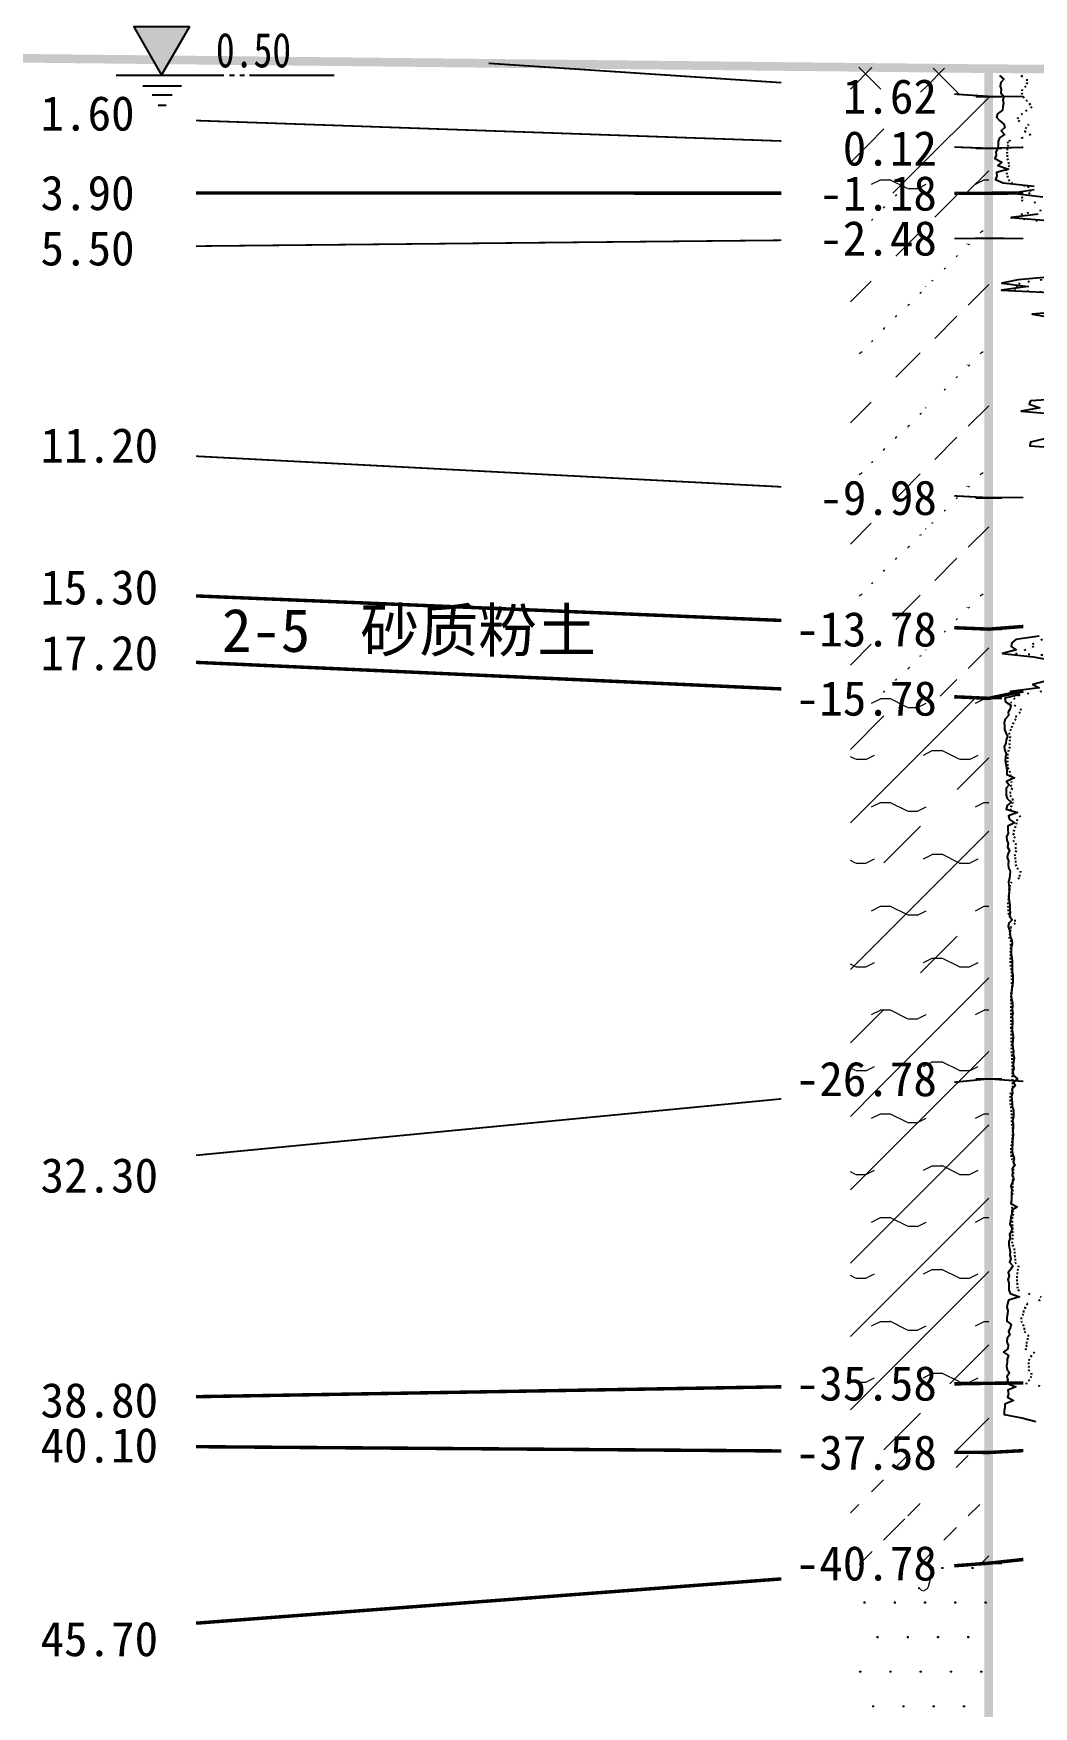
# Model space of a CAD drawing. Extents: x -37 to 3540, y -1485 to 297.
# Drawn here: x 2819.5 to 2877.3, y -769 to -672.3 of the extents above; entities that cross this region are included whole.
import ezdxf
from ezdxf.enums import TextEntityAlignment as Align

# ---------------------------------------------------------------- set-up
doc = ezdxf.new("R2010")
doc.units = 0
doc.linetypes.add('DOT', pattern=[6.35, 0, -6.35])
doc.layers.get('0').update_dxf_attribs({"linetype": 'CONTINUOUS'})
for name, color, linetype in [('CURVE', 200, 'CONTINUOUS'), ('HOLE', 41, 'CONTINUOUS'), ('STRATUM', 241, 'CONTINUOUS')]:
    doc.layers.add(name, color=color, linetype=linetype)
doc.layers.add('HATCH', color=7, linetype='CONTINUOUS', lineweight=13)
doc.styles.add('ST', font='')
doc.styles.get('ST').set_extended_font_data('SimSun')
pattern_1 = [(45, (2761.52, -891), (-4.24264, 4.24264), [10, 0]), (45, (2762.581, -894.182), (-2.12132, 6.36396), [3, -3])]
pattern_2 = [(45, (2761.52, -891), (-4.24264, 4.24264), [10, 0]), (45, (2762.581, -894.182), (-2.12132, 6.36396), [3, -3]), (26.565, (2762.5944, -891.2536), (5.999823, 5.999812), [0.567, -12.849]), (0, (2762.0274, -891.2536), (0, 6), [0.567, -5.433]), (26.565, (2759.939, -891), (5.999823, 5.999812), [0.567, -12.849]), (0, (2760.446, -890.7464), (0, 6), [0.567, -5.433]), (153.435, (2762.0274, -891.2536), (-5.999818, -5e-06), [1.134, -12.2826]), (26.565, (2765.5944, -888.2536), (5.999823, 5.999812), [0.567, -12.849]), (0, (2765.0274, -888.2536), (0, 6), [0.567, -5.433]), (26.565, (2762.939, -888), (5.999823, 5.999812), [0.567, -12.849]), (0, (2763.446, -887.7464), (0, 6), [0.567, -5.433]), (153.435, (2765.0274, -888.2536), (-5.999818, -5e-06), [1.134, -12.2826])]
pattern_3 = [(45, (2761.5203, -891), (-7e-07, 6.99998), [1.97196, -7.92754]), (45, (2764.333, -888.171), (-7e-07, 6.99998), [1.99367, -7.90583]), (45, (2766.5878, -885.918), (-7e-07, 6.99998), [1.8136, -8.08588]), (26.565, (2761.5203, -887.5), (7, 7), [0.0965, -15.55598]), (36.8699, (2762.2203, -886.8), (7, 7), [0.19775, -34.80225]), (315, (2765.0203, -884.024), (6.99998, 1e-06), [0.03305, -9.86644]), (26.565, (2765.0203, -891), (7, 7), [0.14475, -15.50773]), (26.565, (2765.7203, -890.3), (7, 7), [0.10528, -15.5472]), (90, (2766.07, -889.95), (-7, -5e-07), [0.02877, -6.97123]), (26.565, (2766.4203, -889.6), (7, 7), [0.091, -31.21394]), (36.8699, (2767.1203, -888.9), (7, 7), [0.1107, -34.8893]), (45, (2767.8203, -888.2), (-2e-07, 6.99998), [0.10911, -9.79038]), (315, (2768.4344, -887.452), (6.99998, 1e-06), [0.03305, -9.86644]), (36.8699, (2762.9203, -886.1), (7, 7), [0.10224, -34.89776]), (53.1301, (2763.6203, -885.4), (14, 21), [0.13438, -34.86562]), (53.1301, (2764.3203, -884.7), (14, 21), [0.12625, -34.87375])]

# ---------------------------------------------------------------- blocks, each defined once
blk = doc.blocks.new('Gwl')
blk.add_lwpolyline([(0, 0, 0, 3.22, 0), (0, 2.789, 3.22, 3.22, 0)], format="xyseb")
blk.add_lwpolyline([(0, 0), (1.61, 2.789), (-1.61, 2.789)], close=True)
for points in [[(-2.63, 0), (3.607, 0)], [(3.926, 0), (4.212, 0)], [(4.531, 0), (4.804, 0)], [(5.089, 0), (9.985, 0)], [(-1.085, -0.609), (1.156, -0.609)], [(-0.538, -1.142), (0.607, -1.142)], [(-0.189, -1.735), (0.259, -1.735)]]:
    blk.add_lwpolyline(points)
at = {"style": 'ST', "width": 0.8}
blk.add_attdef('*GWL', (3.144, 0.453), '', height=2, dxfattribs=at)

msp = doc.modelspace()

# ---------------------------------------------------------------- hatches: boundary and pattern name
at = {"layer": 'HATCH'}
h = msp.add_hatch(dxfattribs=at)
h.set_pattern_fill('STT', color=50, style=0)
h.set_pattern_definition([(45, (2761.5203, -891), (-2.12132, 2.12132), [10, 0]), (135, (2761.5203, -891), (-2.12132, -2.12132), [10, 0])])
h.paths.add_polyline_path([(2874.716, -674.324), (2866.716, -674.238), (2866.716, -675.395), (2874.716, -675.924)])
h.paths.add_polyline_path([(2865.506, -677.413), (2872.205, -677.413), (2872.205, -674.48), (2865.506, -674.48)], flags=9)
h = msp.add_hatch(dxfattribs=at)
h.set_pattern_fill('FZNT', color=32, style=0)
h.set_pattern_definition(pattern_1)
h.paths.add_polyline_path([(2874.716, -675.924), (2866.716, -675.395), (2866.716, -678.644), (2874.716, -678.924)])
h.paths.add_polyline_path([(2865.506, -680.413), (2872.205, -680.413), (2872.205, -677.48), (2865.506, -677.48)], flags=9)
h.paths.add_polyline_path([(2865.506, -677.413), (2872.205, -677.413), (2872.205, -674.48), (2865.506, -674.48)], flags=9)
h = msp.add_hatch(dxfattribs=at)
h.set_pattern_fill('YNFNT', color=251, style=0)
h.set_pattern_definition(pattern_2)
h.paths.add_polyline_path([(2874.716, -678.924), (2866.716, -678.644), (2866.716, -681.521), (2874.716, -681.524)])
h.paths.add_polyline_path([(2864.076, -683.013), (2872.205, -683.013), (2872.205, -680.08), (2864.076, -680.08)], flags=9)
h.paths.add_polyline_path([(2865.506, -680.413), (2872.205, -680.413), (2872.205, -677.48), (2865.506, -677.48)], flags=9)
h = msp.add_hatch(dxfattribs=at)
h.set_pattern_fill('SZFT', color=52, style=0)
h.set_pattern_definition(pattern_3)
h.paths.add_polyline_path([(2874.716, -681.524), (2873.966, -681.524), (2866.716, -681.521), (2866.716, -684.204), (2874.716, -684.124)])
h.paths.add_polyline_path([(2864.076, -685.613), (2872.205, -685.613), (2872.205, -682.68), (2864.076, -682.68)], flags=9)
h.paths.add_polyline_path([(2864.076, -683.013), (2872.205, -683.013), (2872.205, -680.08), (2864.076, -680.08)], flags=9)
h = msp.add_hatch(dxfattribs=at)
h.set_pattern_fill('SZFT', color=52, style=0)
h.set_pattern_definition(pattern_3)
h.paths.add_polyline_path([(2874.716, -684.124), (2866.716, -684.204), (2866.716, -698.706), (2874.716, -699.124)])
h.paths.add_polyline_path([(2864.076, -700.613), (2872.205, -700.613), (2872.205, -697.68), (2864.076, -697.68)], flags=9)
h.paths.add_polyline_path([(2864.076, -685.613), (2872.205, -685.613), (2872.205, -682.68), (2864.076, -682.68)], flags=9)
h = msp.add_hatch(dxfattribs=at)
h.set_pattern_fill('SZFT', color=52, style=0)
h.set_pattern_definition(pattern_3)
h.paths.add_polyline_path([(2874.716, -699.124), (2866.716, -698.706), (2866.716, -706.389), (2874.716, -706.724)])
h.paths.add_polyline_path([(2862.646, -708.213), (2872.205, -708.213), (2872.205, -705.28), (2862.646, -705.28)], flags=9)
h.paths.add_polyline_path([(2864.076, -700.613), (2872.205, -700.613), (2872.205, -697.68), (2864.076, -697.68)], flags=9)
h = msp.add_hatch(dxfattribs=at)
h.set_pattern_fill('SZFT', color=52, style=0)
h.set_pattern_definition(pattern_3)
h.paths.add_polyline_path([(2874.716, -706.724), (2866.716, -706.389), (2866.716, -710.361), (2874.716, -710.724)])
h.paths.add_polyline_path([(2862.646, -712.213), (2872.205, -712.213), (2872.205, -709.28), (2862.646, -709.28)], flags=9)
h.paths.add_polyline_path([(2862.646, -708.213), (2872.205, -708.213), (2872.205, -705.28), (2862.646, -705.28)], flags=9)
h = msp.add_hatch(dxfattribs=at)
h.set_pattern_fill('YNFNT', color=251, style=0)
h.set_pattern_definition(pattern_2)
h.paths.add_polyline_path([(2874.716, -710.724), (2866.716, -710.361), (2866.716, -733.495), (2874.716, -732.724)])
h.paths.add_polyline_path([(2862.646, -734.213), (2872.205, -734.213), (2872.205, -731.28), (2862.646, -731.28)], flags=9)
h.paths.add_polyline_path([(2862.646, -712.213), (2872.205, -712.213), (2872.205, -709.28), (2862.646, -709.28)], flags=9)
h = msp.add_hatch(dxfattribs=at)
h.set_pattern_fill('YNNT', color=251, style=0)
h.set_pattern_definition([(45, (2761.5203, -891), (-2.12132, 2.12132), [10, 0]), (26.565, (2762.5944, -891.2536), (5.999823, 5.999812), [0.567, -12.849]), (0, (2762.0274, -891.2536), (0, 6), [0.567, -5.433]), (26.565, (2759.939, -891), (5.999823, 5.999812), [0.567, -12.849]), (0, (2760.446, -890.7464), (0, 6), [0.567, -5.433]), (153.435, (2762.0274, -891.2536), (-5.999818, -5e-06), [1.134, -12.2826]), (26.565, (2765.5944, -888.2536), (5.999823, 5.999812), [0.567, -12.849]), (0, (2765.0274, -888.2536), (0, 6), [0.567, -5.433]), (26.565, (2762.939, -888), (5.999823, 5.999812), [0.567, -12.849]), (0, (2763.446, -887.7464), (0, 6), [0.567, -5.433]), (153.435, (2765.0274, -888.2536), (-5.999818, -5e-06), [1.134, -12.2826])])
h.paths.add_polyline_path([(2874.716, -732.724), (2866.716, -733.495), (2866.716, -750.459), (2874.716, -750.324)])
h.paths.add_polyline_path([(2862.646, -751.813), (2872.205, -751.813), (2872.205, -748.88), (2862.646, -748.88)], flags=9)
h.paths.add_polyline_path([(2862.646, -734.213), (2872.205, -734.213), (2872.205, -731.28), (2862.646, -731.28)], flags=9)
h = msp.add_hatch(dxfattribs=at)
h.set_pattern_fill('FZNT', color=32, style=0)
h.set_pattern_definition(pattern_1)
h.paths.add_polyline_path([(2874.716, -750.324), (2866.716, -750.459), (2866.716, -754.265), (2874.716, -754.324)])
h.paths.add_polyline_path([(2862.646, -755.813), (2872.205, -755.813), (2872.205, -752.88), (2862.646, -752.88)], flags=9)
h.paths.add_polyline_path([(2862.646, -751.813), (2872.205, -751.813), (2872.205, -748.88), (2862.646, -748.88)], flags=9)
h = msp.add_hatch(dxfattribs=at)
h.set_pattern_fill('NZFT', color=52, style=0)
h.set_pattern_definition([(45, (2761.5203, -891), (-6e-07, 6.99998), [0.9473, -8.9522]), (45, (2762.9203, -889.6), (-6e-07, 6.99998), [0.9869, -8.9126]), (45, (2764.3203, -888.2), (-6e-07, 6.99998), [1.06018, -8.8393]), (45, (2765.7203, -886.8), (-6e-07, 6.99998), [0.94918, -8.95032]), (45, (2767.1203, -885.4), (-6e-07, 6.99998), [1.0365, -8.863]), (45, (2765.0203, -891), (-6e-07, 6.99998), [1.01335, -8.88615]), (45, (2766.4203, -889.6), (-6e-07, 6.99998), [1.07896, -12.12037]), (45, (2767.8203, -888.2), (-6e-07, 6.99998), [0.99882, -8.90067]), (45, (2762.2203, -886.8), (-4e-07, 6.99998), [1.05533, -8.84416]), (45, (2763.6203, -885.4), (-4e-07, 6.99998), [1.0365, -8.863])])
h.paths.add_polyline_path([(2874.716, -754.324), (2866.716, -754.265), (2866.716, -761.329), (2874.716, -760.724)])
h.paths.add_polyline_path([(2862.646, -762.213), (2872.205, -762.213), (2872.205, -759.28), (2862.646, -759.28)], flags=9)
h.paths.add_polyline_path([(2862.646, -755.813), (2872.205, -755.813), (2872.205, -752.88), (2862.646, -752.88)], flags=9)
h = msp.add_hatch(dxfattribs=at)
h.set_pattern_fill('FS', color=142, style=0)
h.set_pattern_definition([(82.875, (2760.6857, -892.206), (0.000369, 10.0001764), [0.0893, -80.5337]), (143.13, (2760.7867, -892.2818), (-29.999964, 20.000054), [0.12627, -49.87373]), (172.875, (2760.9639, -892.304), (-70.000246, 9.99966), [0.17857, -80.44443]), (206.565, (2761.1423, -892.2147), (-9.9997, -9.99969), [0.19954, -22.16046]), (243.435, (2761.2316, -892.0363), (9e-06, -9.9997), [0.19954, -22.16146]), (255.964, (2761.3209, -891.679), (-0.0002, -9.9995), [0.36813, -40.86287]), (255.964, (2761.631, -890.439), (-0.0002, -9.9995), [1.2784, -39.9526]), (255.964, (2761.6994, -890.165), (-0.0002, -9.9995), [0.28235, -40.94865]), (216.87, (2761.8896, -889.9108), (-9.999982, -10.000018), [0.12627, -49.87373]), (243.435, (2761.7886, -889.9865), (9e-06, -9.9997), [0.19954, -22.16146]), (206.565, (2762.068, -889.8215), (-9.9997, -9.99969), [0.19954, -22.16046]), (172.875, (2762.2453, -889.8437), (-70.000246, 9.99966), [0.17857, -80.44443]), (143.13, (2762.3463, -889.9194), (-29.999964, 20.000054), [0.12627, -49.87373]), (82.875, (2762.3352, -890.008), (0.000369, 10.000176), [0.0893, -80.5337]), (0, (2761.191, -890.66), (0, 10), [0.89286, -9.10714]), (0, (2761.5453, -891), (1, 2), [0, -1.75]), (0, (2761.5203, -890.975), (1, 2), [0, -1.75]), (0, (2761.5203, -891), (1, 2), [0, -1.75]), (0, (2761.4953, -891), (1, 2), [0, -1.75]), (0, (2761.5203, -891.025), (1, 2), [0, -1.75])])
h.paths.add_polyline_path([(2874.716, -760.724), (2866.716, -761.329), (2866.716, -786.127), (2874.716, -786.324)])
h.paths.add_polyline_path([(2862.646, -787.813), (2872.205, -787.813), (2872.205, -784.88), (2862.646, -784.88)], flags=9)
h.paths.add_polyline_path([(2862.646, -762.213), (2872.205, -762.213), (2872.205, -759.28), (2862.646, -759.28)], flags=9)

# ---------------------------------------------------------------- linework, layer by layer
at = {"layer": 'CURVE', "color": 30, "linetype": 'Continuous'}
for points in [[(2875.336, -674.724), (2875.586, -674.924), (2875.406, -675.124), (2875.366, -675.324), (2875.436, -675.524), (2875.406, -675.724), (2875.586, -675.924), (2875.526, -676.124), (2875.566, -676.324), (2875.526, -676.524), (2875.506, -676.724), (2875.216, -676.924), (2875.156, -677.124), (2875.346, -677.324), (2875.596, -677.524), (2875.636, -677.724), (2875.436, -677.924), (2875.626, -678.124), (2875.336, -678.324), (2875.256, -678.524), (2875.266, -678.724), (2875.246, -678.924), (2875.126, -679.124), (2875.136, -679.324), (2875.076, -679.524), (2875.476, -679.724), (2875.236, -679.924), (2875.856, -680.124), (2875.166, -680.324), (2875.176, -680.524), (2875.106, -680.724), (2875.546, -680.924), (2877.336, -681.124)], [(2877.346, -681.324), (2876.086, -681.524), (2877.846, -681.724)], [(2877.576, -682.724), (2876.016, -682.924), (2878.336, -683.124)], [(2878.776, -686.324), (2876.416, -686.524), (2875.466, -686.724), (2876.996, -686.924), (2875.446, -687.124), (2879.446, -687.324)], [(2879.486, -688.324), (2877.226, -688.524), (2878.476, -688.724)], [(2880.236, -693.324), (2877.126, -693.524), (2877.046, -693.724), (2877.666, -693.924), (2876.586, -694.124), (2878.866, -694.324)], [(2877.936, -695.724), (2877.126, -695.924), (2877.096, -696.124), (2879.916, -696.324)], [(2877.626, -707.124), (2876.276, -707.324), (2876.056, -707.524), (2876.016, -707.724), (2876.306, -707.924), (2875.516, -708.124), (2877.286, -708.324), (2878.366, -708.524)], [(2878.006, -709.724), (2877.266, -709.924), (2877.636, -710.124), (2875.966, -710.324), (2876.466, -710.524), (2875.636, -710.724), (2875.686, -710.924), (2875.986, -711.124), (2875.946, -711.324), (2875.836, -711.524), (2875.856, -711.724), (2875.656, -711.924), (2875.606, -712.124), (2875.626, -712.324), (2875.626, -712.524), (2875.696, -712.724), (2875.806, -712.924), (2875.716, -713.124), (2875.706, -713.324), (2875.606, -713.524), (2875.646, -713.724), (2875.726, -713.924), (2875.686, -714.124), (2875.666, -714.324), (2875.696, -714.524), (2875.746, -714.724), (2875.756, -714.924), (2875.766, -715.124), (2876.196, -715.324), (2875.746, -715.524), (2875.896, -715.724), (2875.726, -715.924), (2875.716, -716.124), (2875.726, -716.324), (2875.786, -716.524), (2876.016, -716.724), (2875.776, -716.924), (2875.726, -717.124), (2876.376, -717.324), (2875.866, -717.524), (2875.916, -717.724), (2876.196, -717.924), (2875.816, -718.124), (2875.826, -718.324), (2875.836, -718.524), (2875.746, -718.724), (2875.766, -718.924), (2875.836, -719.124), (2875.806, -719.324), (2875.916, -719.524), (2875.816, -719.724), (2875.776, -719.924), (2875.856, -720.124), (2875.846, -720.324), (2875.866, -720.524), (2875.956, -720.724), (2875.926, -720.924), (2875.916, -721.124), (2875.856, -721.324), (2875.886, -721.524), (2875.906, -721.724), (2875.896, -721.924), (2875.886, -722.124), (2875.886, -722.324), (2875.906, -722.524), (2875.936, -722.724), (2875.936, -722.924), (2875.956, -723.124), (2875.906, -723.324), (2876.076, -723.524), (2875.876, -723.724), (2875.836, -723.924), (2875.906, -724.124), (2875.936, -724.324), (2875.976, -724.524), (2876.046, -724.724), (2876.066, -724.924), (2876.016, -725.124), (2876.006, -725.324), (2876.016, -725.524), (2876.046, -725.724), (2876.066, -725.924), (2876.076, -726.124), (2876.066, -726.324), (2876.066, -726.524), (2876.106, -726.724), (2876.106, -726.924), (2876.106, -727.124), (2876.096, -727.324), (2876.046, -727.524), (2876.026, -727.724), (2876.016, -727.924), (2876.026, -728.124), (2876.086, -728.324), (2876.096, -728.524), (2876.076, -728.724), (2876.116, -728.924), (2876.076, -729.124), (2876.096, -729.324), (2876.086, -729.524), (2876.066, -729.724), (2876.076, -729.924), (2876.106, -730.124), (2876.136, -730.324), (2876.116, -730.524), (2876.086, -730.724), (2876.116, -730.924), (2876.146, -731.124), (2876.126, -731.324), (2876.186, -731.524), (2876.146, -731.724), (2876.136, -731.924), (2876.166, -732.124), (2876.096, -732.324), (2876.146, -732.524), (2876.376, -732.724), (2876.156, -732.924), (2876.236, -733.124), (2876.046, -733.324), (2876.096, -733.524), (2876.036, -733.724), (2876.046, -733.924), (2876.066, -734.124), (2876.066, -734.324), (2876.146, -734.524), (2876.156, -734.724), (2876.146, -734.924), (2876.096, -735.124), (2876.126, -735.324), (2876.126, -735.524), (2876.106, -735.724), (2876.136, -735.924), (2876.106, -736.124), (2876.096, -736.324), (2876.086, -736.524), (2876.076, -736.724), (2876.066, -736.924), (2876.106, -737.124), (2876.176, -737.324), (2876.126, -737.524), (2876.226, -737.724), (2876.066, -737.924), (2876.096, -738.124), (2876.066, -738.324), (2876.166, -738.524), (2876.076, -738.724), (2875.996, -738.924), (2876.056, -739.124), (2876.026, -739.324), (2876.026, -739.524), (2876.026, -739.724), (2875.996, -739.924), (2876.356, -740.124), (2876.056, -740.324), (2876.056, -740.524), (2875.986, -740.724), (2875.966, -740.924), (2875.936, -741.124), (2876.056, -741.324), (2876.026, -741.524), (2875.906, -741.724), (2875.956, -741.924), (2875.876, -742.124), (2875.886, -742.324), (2875.916, -742.524), (2875.946, -742.724), (2875.936, -742.924), (2875.996, -743.124), (2875.916, -743.324), (2876.106, -743.524), (2875.986, -743.724), (2875.846, -743.924), (2875.896, -744.124), (2875.826, -744.324), (2875.886, -744.524), (2875.886, -744.724), (2875.886, -744.924), (2875.946, -745.124), (2876.486, -745.324), (2875.856, -745.524), (2875.796, -745.724), (2875.766, -745.924), (2875.826, -746.124), (2875.796, -746.324), (2875.766, -746.524), (2875.756, -746.724), (2876.006, -746.924), (2875.946, -747.124), (2875.856, -747.324), (2875.926, -747.524), (2875.786, -747.724), (2875.766, -747.924), (2875.836, -748.124), (2875.826, -748.324), (2875.566, -748.524), (2875.856, -748.724), (2875.776, -748.924), (2875.786, -749.124), (2875.736, -749.324), (2875.786, -749.524), (2875.916, -749.724), (2875.756, -749.924), (2875.826, -750.124), (2875.736, -750.324), (2876.286, -750.524), (2875.816, -750.724), (2875.866, -750.924), (2875.806, -751.124), (2876.156, -751.324), (2875.646, -751.524), (2875.646, -751.724), (2875.616, -751.924), (2875.616, -752.124), (2876.626, -752.324), (2877.436, -752.524)]]:
    msp.add_lwpolyline(points, dxfattribs=at)
at = {"layer": 'CURVE', "color": 100, "linetype": 'DOT', "ltscale": 0.1}
for points in [[(2876.576, -674.724), (2876.916, -674.924), (2876.936, -675.124), (2876.856, -675.324), (2876.656, -675.524), (2876.616, -675.724), (2876.696, -675.924), (2876.866, -676.124), (2877.056, -676.324), (2877.206, -676.524), (2876.916, -676.724), (2876.666, -676.924), (2876.376, -677.124), (2876.416, -677.324), (2877.016, -677.524), (2876.906, -677.724), (2876.766, -677.924), (2877.146, -678.124), (2876.696, -678.324), (2875.796, -678.524), (2875.836, -678.724), (2875.776, -678.924), (2875.766, -679.124), (2875.776, -679.324), (2875.776, -679.524), (2875.846, -679.724), (2875.916, -679.924), (2875.716, -680.124), (2875.746, -680.324), (2875.776, -680.524), (2875.856, -680.724), (2875.996, -680.924), (2876.966, -681.124), (2877.106, -681.324), (2877.106, -681.524), (2876.646, -681.724), (2876.596, -681.924), (2877.876, -682.124)], [(2877.746, -682.524), (2876.676, -682.724), (2875.976, -682.924), (2877.666, -683.124)], [(2877.796, -686.524), (2876.516, -686.724), (2876.356, -686.924), (2876.176, -687.124), (2879.226, -687.324)], [(2877.826, -707.324), (2877.256, -707.524), (2877.326, -707.724), (2876.856, -707.924), (2876.266, -708.124), (2880.116, -708.324)], [(2877.766, -710.324), (2876.506, -710.524), (2876.216, -710.724), (2875.966, -710.924), (2876.176, -711.124), (2876.566, -711.324), (2876.536, -711.524), (2876.296, -711.724), (2876.276, -711.924), (2876.146, -712.124), (2876.056, -712.324), (2876.006, -712.524), (2875.886, -712.724), (2875.946, -712.924), (2875.936, -713.124), (2875.896, -713.324), (2875.936, -713.524), (2875.856, -713.724), (2875.806, -713.924), (2875.806, -714.124), (2875.786, -714.324), (2875.806, -714.524), (2875.806, -714.724), (2875.906, -714.924), (2875.956, -715.124), (2875.986, -715.324), (2876.036, -715.524), (2875.966, -715.724), (2876.066, -715.924), (2875.946, -716.124), (2875.946, -716.324), (2876.096, -716.524), (2876.096, -716.724), (2876.036, -716.924), (2875.936, -717.124), (2876.186, -717.324), (2876.546, -717.524), (2876.366, -717.724), (2876.326, -717.924), (2876.266, -718.124), (2876.176, -718.324), (2876.116, -718.524), (2876.246, -718.724), (2876.126, -718.924), (2876.286, -719.124), (2876.246, -719.324), (2876.306, -719.524), (2876.196, -719.724), (2876.246, -719.924), (2876.256, -720.124), (2876.266, -720.324), (2876.336, -720.524), (2876.556, -720.724), (2876.496, -720.924), (2876.486, -721.124), (2876.026, -721.324), (2875.936, -721.524), (2875.876, -721.724), (2875.896, -721.924), (2875.866, -722.124), (2875.866, -722.324), (2875.816, -722.524), (2875.826, -722.724), (2875.836, -722.924), (2875.846, -723.124), (2875.916, -723.324), (2876.226, -723.524), (2876.236, -723.724), (2875.986, -723.924), (2875.966, -724.124), (2875.946, -724.324), (2875.876, -724.524), (2875.986, -724.724), (2875.976, -724.924), (2875.976, -725.124), (2875.956, -725.324), (2875.976, -725.524), (2875.956, -725.724), (2875.956, -725.924), (2875.966, -726.124), (2875.986, -726.324), (2876.026, -726.524), (2876.026, -726.724), (2876.036, -726.924), (2876.026, -727.124), (2876.046, -727.324), (2876.046, -727.524), (2876.016, -727.724), (2875.986, -727.924), (2875.986, -728.124), (2876.006, -728.324), (2875.996, -728.524), (2875.996, -728.724), (2875.986, -728.924), (2875.996, -729.124), (2875.996, -729.324), (2876.006, -729.524), (2875.996, -729.724), (2876.006, -729.924), (2876.006, -730.124), (2876.016, -730.324), (2876.016, -730.524), (2876.026, -730.724), (2876.026, -730.924), (2876.016, -731.124), (2876.036, -731.324), (2876.046, -731.524), (2876.046, -731.724), (2876.076, -731.924), (2876.066, -732.124), (2876.086, -732.324), (2876.066, -732.524), (2876.076, -732.724), (2876.086, -732.924), (2876.086, -733.124), (2876.086, -733.324), (2875.966, -733.524), (2875.956, -733.724), (2875.956, -733.924), (2875.956, -734.124), (2875.986, -734.324), (2876.006, -734.524), (2876.026, -734.724), (2876.026, -734.924), (2876.036, -735.124), (2876.036, -735.324), (2876.086, -735.524), (2876.086, -735.724), (2876.086, -735.924), (2876.066, -736.124), (2876.056, -736.324), (2876.026, -736.524), (2875.986, -736.724), (2875.996, -736.924), (2876.006, -737.124), (2876.026, -737.324), (2876.146, -737.524), (2876.156, -737.724), (2876.136, -737.924), (2876.126, -738.124), (2876.126, -738.324), (2876.086, -738.524), (2876.086, -738.724), (2876.096, -738.924), (2876.096, -739.124), (2876.116, -739.324), (2876.036, -739.524), (2876.026, -739.724), (2876.046, -739.924), (2876.056, -740.124), (2876.096, -740.324), (2876.126, -740.524), (2876.066, -740.724), (2876.076, -740.924), (2876.076, -741.124), (2876.086, -741.324), (2876.096, -741.524), (2876.096, -741.724), (2876.086, -741.924), (2876.056, -742.124), (2876.086, -742.324), (2876.176, -742.524), (2876.196, -742.724), (2876.206, -742.924), (2876.236, -743.124), (2876.236, -743.324), (2876.436, -743.524), (2876.406, -743.724), (2876.366, -743.924), (2876.336, -744.124), (2876.336, -744.324), (2876.356, -744.524), (2876.366, -744.724), (2876.396, -744.924), (2876.986, -745.124), (2877.746, -745.324)], [(2877.686, -745.524), (2876.946, -745.724), (2876.836, -745.924), (2876.726, -746.124), (2876.716, -746.324), (2876.586, -746.524), (2876.586, -746.724), (2876.686, -746.924), (2876.766, -747.124), (2876.766, -747.324), (2876.996, -747.524), (2876.976, -747.724), (2876.896, -747.924), (2876.916, -748.124), (2876.796, -748.324), (2877.366, -748.524), (2877.196, -748.724), (2877.046, -748.924), (2877.006, -749.124), (2877.036, -749.324), (2876.996, -749.524), (2877.176, -749.724), (2877.186, -749.924), (2877.066, -750.124), (2876.846, -750.324), (2878.006, -750.524)]]:
    msp.add_lwpolyline(points, dxfattribs=at)
at = {"layer": 'HOLE', "linetype": 'Continuous', "const_width": 0.5}
msp.add_lwpolyline([(2874.716, -674.324), (2874.716, -823.025)], dxfattribs=at)
at = {"layer": 'HOLE', "linetype": 'Continuous'}
for points in [[(2873.966, -675.924), (2875.466, -675.924)], [(2873.966, -678.924), (2875.466, -678.924)], [(2873.966, -681.524), (2875.466, -681.524)], [(2873.966, -684.124), (2875.466, -684.124)], [(2873.966, -699.124), (2875.466, -699.124)], [(2873.966, -706.724), (2875.466, -706.724)], [(2873.966, -710.724), (2875.466, -710.724)], [(2873.966, -732.724), (2875.466, -732.724)], [(2873.966, -750.324), (2875.466, -750.324)], [(2873.966, -754.324), (2875.466, -754.324)], [(2873.966, -760.724), (2875.466, -760.724)]]:
    msp.add_lwpolyline(points, dxfattribs=at)
at = {"layer": 'STRATUM', "linetype": 'Continuous'}
for points, const_width in [([(2678.429, -674.186), (2698.429, -674.186), (2757.998, -674.11), (2816.866, -673.7), (2874.716, -674.324), (2934.907, -674.666), (2985.505, -673.49)], 0.5), ([(2845.791, -674.012), (2860.253, -674.968), (2862.716, -675.131)], 0.1), ([(2872.716, -675.792), (2874.716, -675.924), (2876.716, -675.929)], 0.1), ([(2828.866, -677.32), (2845.791, -677.912), (2862.716, -678.504)], 0.1), ([(2872.716, -678.854), (2874.716, -678.924), (2876.716, -678.869)], 0.1), ([(2828.866, -681.505), (2845.791, -681.512), (2862.716, -681.519)], 0.2), ([(2872.716, -681.523), (2874.716, -681.524), (2876.716, -681.509)], 0.2), ([(2828.866, -684.581), (2845.791, -684.412), (2862.716, -684.243)], 0.1), ([(2872.716, -684.144), (2874.716, -684.124), (2876.716, -684.142)], 0.1), ([(2828.866, -696.727), (2845.791, -697.612), (2862.716, -698.497)], 0.1), ([(2872.716, -699.019), (2874.716, -699.124), (2876.716, -699.115)], 0.1), ([(2828.866, -704.803), (2845.791, -705.512), (2862.716, -706.221)], 0.2), ([(2872.716, -706.64), (2874.716, -706.724), (2876.716, -706.569)], 0.2), ([(2828.866, -708.644), (2845.791, -709.412), (2862.716, -710.18)], 0.2), ([(2872.716, -710.633), (2874.716, -710.724), (2876.716, -710.303)], 0.2), ([(2872.716, -732.917), (2874.716, -732.724), (2876.716, -732.868)], 0.1), ([(2828.866, -737.143), (2845.791, -735.512), (2862.716, -733.881)], 0.1), ([(2828.866, -751.098), (2845.791, -750.812), (2862.716, -750.526)], 0.2), ([(2872.716, -750.358), (2874.716, -750.324), (2876.716, -750.302)], 0.2), ([(2828.866, -753.988), (2845.791, -754.112), (2862.716, -754.236)], 0.2), ([(2872.716, -754.309), (2874.716, -754.324), (2876.716, -754.216)], 0.2), ([(2872.716, -760.875), (2874.716, -760.724), (2876.716, -760.509)], 0.2), ([(2828.866, -764.192), (2845.791, -762.912), (2862.716, -761.632)], 0.2)]:
    msp.add_lwpolyline(points, dxfattribs=dict(at, const_width=const_width))

# ---------------------------------------------------------------- block references
at = {"layer": 'CURVE'}
msp.add_blockref('Gwl', (2826.866, -674.7), dxfattribs=at).add_auto_attribs({'*GWL': '0.50'})

# ---------------------------------------------------------------- texts
at = {"layer": 'HOLE', "style": 'ST'}
for s, p in [('1.62', (2871.716, -675.924)), ('0.12', (2871.716, -678.924)), ('-1.18', (2871.716, -681.524)), ('-2.48', (2871.716, -684.124)), ('-9.98', (2871.716, -699.124)), ('-13.78', (2871.716, -706.724)), ('-15.78', (2871.716, -710.724)), ('-26.78', (2871.716, -732.724)), ('-35.58', (2871.716, -750.324)), ('-37.58', (2871.716, -754.324)), ('-40.78', (2871.716, -760.724))]:
    msp.add_text(s, height=2, dxfattribs=at).set_placement(p, align=Align.MIDDLE_RIGHT)
for s, p in [('1.60', (2819.866, -676.9)), ('3.90', (2819.866, -681.5)), ('5.50', (2819.866, -684.7)), ('11.20', (2819.866, -696.1)), ('15.30', (2819.866, -704.3)), ('17.20', (2819.866, -708.1)), ('32.30', (2819.866, -738.3)), ('38.80', (2819.866, -751.3)), ('40.10', (2819.866, -753.9)), ('45.70', (2819.866, -765.1))]:
    msp.add_text(s, height=2, dxfattribs=at).set_placement(p, align=Align.MIDDLE_LEFT)
at = {"layer": 'STRATUM', "style": 'ST'}
for s, p in [('2-5', (2830.364, -706.789)), ('砂质粉土', (2838.364, -706.789))]:
    msp.add_text(s, height=2.5, dxfattribs=at).set_placement(p, align=Align.MIDDLE_LEFT)

doc.saveas('drawing.dxf')
